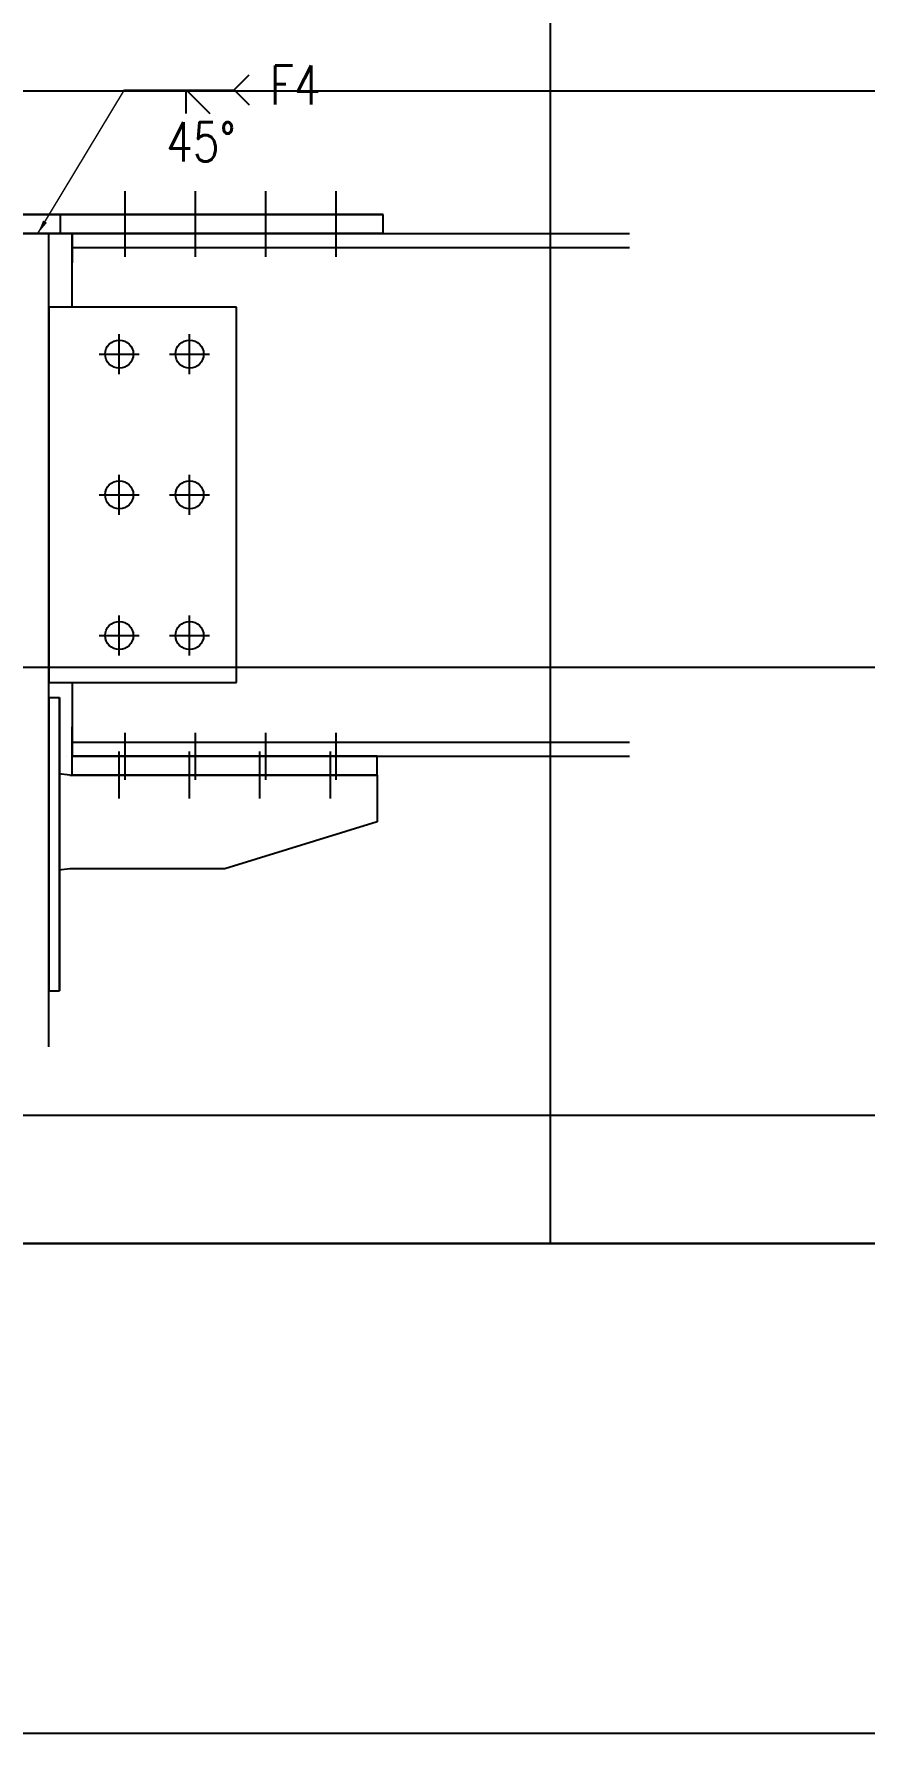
# Model space of a CAD drawing. Extents: x -668440 to 1010955, y -1678500 to 210463.
# Drawn here: x 433134 to 452205, y -148500 to -109444 of the extents above; entities that cross this region are included whole.
import ezdxf

# ---------------------------------------------------------------- set-up
doc = ezdxf.new("R2010")
doc.units = 0
doc.header["$MEASUREMENT"] = 0
doc.layers.get('0').update_dxf_attribs({"color": 3, "linetype": 'CONTINUOUS'})
doc.layers.get('Defpoints').update_dxf_attribs({"color": 251, "linetype": 'CONTINUOUS'})
doc.layers.add('99_レイアウト枠', color=251, linetype='CONTINUOUS', plot=False)
doc.layers.add('s小梁', color=7, linetype='CONTINUOUS')
doc.layers.add('注記', color=3, linetype='CONTINUOUS')
doc.styles.add('S020', font='simplex.shx', dxfattribs={"width": 0.8, "height": 100, "bigfont": 'extfont2.shx'})
doc.styles.get("Standard").update_dxf_attribs({"font": 'Osaka.ttc'})
doc.dimstyles.new('S20', dxfattribs={"dimtxt": 3, "dimasz": 1, "dimexe": 1, "dimexo": 1, "dimgap": 1, "dimtad": 1, "dimdec": 1, "dimlfac": 20, "dimdsep": 46, "dimtxsty": 'Standard', "dimblk": 'DOT', "dimcen": 0, "dimclrd": 256, "dimclre": 256, "dimclrt": 256, "dimadec": 0, "dimazin": 0, "dimtfac": 1, "dimtdec": 1, "dimtix": 1, "dimtmove": 2, "dimatfit": 2, "dimfxl": 30, "dimtolj": 2, "dimlwd": 5, "dimlwe": 5, "dimarcsym": 2})

# ---------------------------------------------------------------- blocks, each defined once
blk = doc.blocks.new('_DOT')
at = {"color": 0, "linetype": 'ByBlock'}
blk.add_line((-0.5, 0), (-1, 0), dxfattribs=at)
at = {"color": 0, "linetype": 'ByBlock', "const_width": 0.5}
blk.add_lwpolyline([(-0.25, 0, 1), (0.25, 0, 1)], format="xyb", close=True, dxfattribs=at)
blk = doc.blocks.new('ウェブクランプ工法設計指針')
at = {"layer": 'Defpoints'}
blk.add_lwpolyline([(777591.91976, -7200), (809591.91976, -7200), (809591.91976, 13600), (777591.91976, 13600)], close=True, dxfattribs=at)
at = {"layer": '注記'}
for p, q in [((798777.29252, -3465.7511, 42.693), (798832.2207, -3410.82292, 42.693)), ((798602.54211, -3551.98094, 42.693), (798602.54211, -3465.7511, 42.693)), ((798602.54211, -3465.7511, 42.693), (798688.77195, -3551.98094, 42.693)), ((798777.29252, -3465.7511, 42.693), (798832.2207, -3520.67928, 42.693)), ((798380.32276, -4005.57048, -345.8133), (798380.32276, -3834.79848, -345.8133)), ((798380.32276, -4005.57048, -345.8133), (798380.32276, -3834.79848, -345.8133)), ((798380.32276, -4005.57048, -934.9767), (798380.32276, -3834.79848, -934.9767)), ((798380.32276, -4005.57048, -934.9767), (798380.32276, -3834.79848, -934.9767)), ((798636.48076, -4005.57048, -345.8133), (798636.48076, -3834.79848, -345.8133)), ((798636.48076, -4005.57048, -345.8133), (798636.48076, -3834.79848, -345.8133)), ((798636.48076, -4005.57048, -934.9767), (798636.48076, -3834.79848, -934.9767)), ((798636.48076, -4005.57048, -934.9767), (798636.48076, -3834.79848, -934.9767)), ((798892.63876, -4005.57048, -345.8133), (798892.63876, -3834.79848, -345.8133)), ((798892.63876, -4005.57048, -345.8133), (798892.63876, -3834.79848, -345.8133)), ((798892.63876, -4005.57048, -934.9767), (798892.63876, -3834.79848, -934.9767)), ((798892.63876, -4005.57048, -934.9767), (798892.63876, -3834.79848, -934.9767)), ((799148.79676, -4005.57048, -345.8133), (799148.79676, -3834.79848, -345.8133)), ((799148.79676, -4005.57048, -345.8133), (799148.79676, -3834.79848, -345.8133)), ((799148.79676, -4005.57048, -934.9767), (799148.79676, -3834.79848, -934.9767)), ((799148.79676, -4005.57048, -934.9767), (799148.79676, -3834.79848, -934.9767)), ((796395.09826, -3920.18448, 42.693), (798145.51126, -3920.18448, 42.693)), ((798145.51126, -3920.18448, -1323.483), (796395.09826, -3920.18448, -1323.483)), ((798145.51126, -3920.18448, 42.693), (799319.56876, -3920.18448, -213.465)), ((799319.56876, -3920.18448, -1067.325), (798145.51126, -3920.18448, -1323.483)), ((798145.51126, -3988.49328, 42.693), (798145.51126, -3920.18448, 42.693)), ((798145.51126, -3988.49328, -1323.483), (798145.51126, -3920.18448, -1323.483)), ((798380.32276, -4073.87928, -345.8133), (798380.32276, -3903.10728, -345.8133)), ((798380.32276, -4073.87928, -345.8133), (798380.32276, -3903.10728, -345.8133)), ((798380.32276, -4073.87928, -934.9767), (798380.32276, -3903.10728, -934.9767)), ((798380.32276, -4073.87928, -934.9767), (798380.32276, -3903.10728, -934.9767)), ((798636.48076, -4073.87928, -345.8133), (798636.48076, -3903.10728, -345.8133)), ((798636.48076, -4073.87928, -345.8133), (798636.48076, -3903.10728, -345.8133)), ((798636.48076, -4073.87928, -934.9767), (798636.48076, -3903.10728, -934.9767)), ((798636.48076, -4073.87928, -934.9767), (798636.48076, -3903.10728, -934.9767)), ((798892.63876, -4073.87928, -345.8133), (798892.63876, -3903.10728, -345.8133)), ((798892.63876, -4073.87928, -345.8133), (798892.63876, -3903.10728, -345.8133)), ((798892.63876, -4073.87928, -934.9767), (798892.63876, -3903.10728, -934.9767)), ((798892.63876, -4073.87928, -934.9767), (798892.63876, -3903.10728, -934.9767)), ((799148.79676, -4073.87928, -345.8133), (799148.79676, -3903.10728, -345.8133)), ((799148.79676, -4073.87928, -345.8133), (799148.79676, -3903.10728, -345.8133)), ((799148.79676, -4073.87928, -934.9767), (799148.79676, -3903.10728, -934.9767)), ((799148.79676, -4073.87928, -934.9767), (799148.79676, -3903.10728, -934.9767)), ((799319.56876, -3920.18448, -213.465), (799319.56876, -3920.18448, -1067.325)), ((799319.56876, -3988.49328, -213.465), (799319.56876, -3920.18448, -213.465)), ((799319.56876, -3988.49328, -1067.325), (799319.56876, -3920.18448, -1067.325)), ((796395.09826, -3988.49328, 42.693), (798145.51126, -3988.49328, 42.693)), ((796395.09826, -3988.49328, -1323.483), (798145.51126, -3988.49328, -1323.483)), ((796395.09826, -3988.49328, 42.693), (798145.51126, -3988.49328, 42.693)), ((798145.51126, -3988.49328, -1323.483), (796395.09826, -3988.49328, -1323.483)), ((798102.81826, -6951.31484, -1280.79), (798102.81826, -3988.49328, -1280.79)), ((798102.81826, -6951.31484), (798102.81826, -3988.49328)), ((798145.51126, -3988.49328, 42.693), (798145.51126, -3988.49328, -1323.483)), ((798145.51126, -3988.49328, 42.693), (799319.56876, -3988.49328, -213.465)), ((799319.56876, -3988.49328, -1067.325), (798145.51126, -3988.49328, -1323.483)), ((798188.20426, -3988.49328, -1065.19035), (798188.20426, -4039.72488, -1065.19035)), ((798188.20426, -3988.49328, -215.59965), (798188.20426, -3988.49328, -1065.19035)), ((798188.20426, -4039.72488, -215.59965), (798188.20426, -3988.49328, -215.59965)), ((798188.20426, -3988.49328, -215.59965), (800216.12176, -3988.49328, -215.59965)), ((798188.20426, -3988.49328, -1065.19035), (800216.12176, -3988.49328, -1065.19035)), ((799319.56876, -3988.49328, -213.465), (799319.56876, -3988.49328, -1067.325)), ((798188.20426, -4039.72488, -712.9731), (798188.20426, -4047.16059, -685.22265)), ((798188.20426, -4039.72488, -1065.19035), (798188.20426, -4039.72488, -712.9731)), ((798188.20426, -4039.72488, -567.8169), (798188.20426, -4039.72488, -215.59965)), ((798188.20426, -4039.72488, -567.8169), (798188.20426, -4039.72488, -567.8169)), ((798188.20426, -4047.16059, -595.56735), (798188.20426, -4039.72488, -567.8169)), ((798188.20426, -4039.72488, -215.59965), (800216.12176, -4039.72488, -215.59965)), ((798188.20426, -4039.72488, -1065.19035), (800216.12176, -4039.72488, -1065.19035)), ((798188.20426, -4047.16059, -685.22265), (798188.20426, -4067.47533, -664.90791)), ((798188.20426, -4067.47533, -615.88209), (798188.20426, -4047.16059, -595.56735)), ((798188.20426, -4067.47533, -664.90791), (798188.20426, -4095.22578, -657.4722)), ((798188.20426, -4095.22578, -623.3178), (798188.20426, -4067.47533, -615.88209)), ((798188.20426, -4095.22578, -657.4722), (798188.20426, -4095.22578, -657.4722)), ((798188.20426, -4257.45918, -657.4722), (798188.20426, -4095.22578, -623.3178)), ((798102.81826, -4257.45918, -623.3178), (798102.81826, -5623.63518, -623.3178)), ((798102.81826, -4257.45918, -572.0862), (798102.81826, -5623.63518, -572.0862)), ((798785.90626, -4257.45918, -623.3178), (798102.81826, -4257.45918, -623.3178)), ((798785.90626, -4257.45918, -572.0862), (798102.81826, -4257.45918, -572.0862)), ((798102.81826, -4257.45918, -623.3178), (798102.81826, -4257.45918, -572.0862)), ((798785.90626, -5623.63518, -623.3178), (798785.90626, -4257.45918, -623.3178)), ((798785.90626, -5623.63518, -572.0862), (798785.90626, -4257.45918, -572.0862)), ((798785.90626, -4257.45918, -623.3178), (798785.90626, -4257.45918, -572.0862)), ((798358.97626, -4500.80928, -657.4722), (798358.97626, -4355.65308, -657.4722)), ((798615.13426, -4500.80928, -708.7038), (798615.13426, -4355.65308, -708.7038)), ((798286.39816, -4428.23118, -657.4722), (798431.55436, -4428.23118, -657.4722)), ((798358.97626, -4428.23118, -708.7038), (798358.97626, -4428.23118, -537.9318)), ((798358.97626, -4428.23118, -708.7038), (798358.97626, -4428.23118, -537.9318)), ((798358.97626, -4428.23118, -657.4722), (798358.97626, -4428.23118, -486.7002)), ((798358.97626, -4428.23118, -657.4722), (798358.97626, -4428.23118, -486.7002)), ((798542.55616, -4428.23118, -708.7038), (798687.71236, -4428.23118, -708.7038)), ((798615.13426, -4428.23118, -708.7038), (798615.13426, -4428.23118, -537.9318)), ((798615.13426, -4428.23118, -708.7038), (798615.13426, -4428.23118, -537.9318)), ((798615.13426, -4428.23118, -657.4722), (798615.13426, -4428.23118, -486.7002)), ((798615.13426, -4428.23118, -657.4722), (798615.13426, -4428.23118, -486.7002)), ((798358.97626, -5013.12528, -657.4722), (798358.97626, -4867.96908, -657.4722)), ((798615.13426, -5013.12528, -708.7038), (798615.13426, -4867.96908, -708.7038)), ((798286.39816, -4940.54718, -657.4722), (798431.55436, -4940.54718, -657.4722)), ((798358.97626, -4940.54718, -708.7038), (798358.97626, -4940.54718, -537.9318)), ((798358.97626, -4940.54718, -708.7038), (798358.97626, -4940.54718, -537.9318)), ((798358.97626, -4940.54718, -657.4722), (798358.97626, -4940.54718, -486.7002)), ((798358.97626, -4940.54718, -657.4722), (798358.97626, -4940.54718, -486.7002)), ((798542.55616, -4940.54718, -708.7038), (798687.71236, -4940.54718, -708.7038)), ((798615.13426, -4940.54718, -708.7038), (798615.13426, -4940.54718, -537.9318)), ((798615.13426, -4940.54718, -708.7038), (798615.13426, -4940.54718, -537.9318)), ((798615.13426, -4940.54718, -657.4722), (798615.13426, -4940.54718, -486.7002)), ((798615.13426, -4940.54718, -657.4722), (798615.13426, -4940.54718, -486.7002)), ((798358.97626, -5525.44128, -657.4722), (798358.97626, -5380.28508, -657.4722)), ((798615.13426, -5525.44128, -657.4722), (798615.13426, -5380.28508, -657.4722)), ((798286.39816, -5452.86318, -657.4722), (798431.55436, -5452.86318, -657.4722)), ((798358.97626, -5452.86318, -708.7038), (798358.97626, -5452.86318, -537.9318)), ((798358.97626, -5452.86318, -708.7038), (798358.97626, -5452.86318, -537.9318)), ((798358.97626, -5452.86318, -657.4722), (798358.97626, -5452.86318, -486.7002)), ((798358.97626, -5452.86318, -657.4722), (798358.97626, -5452.86318, -486.7002)), ((798542.55616, -5452.86318, -657.4722), (798687.71236, -5452.86318, -657.4722)), ((798615.13426, -5452.86318, -708.7038), (798615.13426, -5452.86318, -537.9318)), ((798615.13426, -5452.86318, -708.7038), (798615.13426, -5452.86318, -537.9318)), ((798615.13426, -5452.86318, -657.4722), (798615.13426, -5452.86318, -486.7002)), ((798615.13426, -5452.86318, -657.4722), (798615.13426, -5452.86318, -486.7002)), ((798102.81826, -5623.63518, -623.3178), (798102.81826, -5623.63518, -572.0862)), ((798102.81826, -5623.63518, -623.3178), (798785.90626, -5623.63518, -623.3178)), ((798102.81826, -5623.63518, -572.0862), (798785.90626, -5623.63518, -572.0862)), ((798188.20426, -5623.63518, -572.0862), (798188.20426, -5785.86858, -657.4722)), ((798785.90626, -5623.63518, -623.3178), (798785.90626, -5623.63518, -572.0862)), ((798102.81826, -6746.46108, -72.5781), (798102.81826, -5679.13608, -72.5781)), ((798102.81826, -5679.13608, -72.5781), (798141.24196, -5679.13608, -72.5781)), ((798102.81826, -5679.13608, -72.5781), (798102.81826, -5679.13608, -1208.2119)), ((798102.81826, -5679.13608, -1208.2119), (798141.24196, -5679.13608, -1208.2119)), ((798102.81826, -5679.13608, -1208.2119), (798102.81826, -6746.46108, -1208.2119)), ((798141.24196, -6746.46108, -72.5781), (798141.24196, -5679.13608, -72.5781)), ((798141.24196, -5679.13608, -72.5781), (798141.24196, -5679.13608, -1208.2119)), ((798141.24196, -5679.13608, -1208.2119), (798141.24196, -6746.46108, -1208.2119)), ((798188.20426, -5785.86858, -623.3178), (798188.20426, -5785.86858, -623.3178)), ((798188.20426, -5813.61903, -615.88209), (798188.20426, -5785.86858, -623.3178)), ((798188.20426, -5785.86858, -657.4722), (798188.20426, -5813.61903, -664.90791)), ((798188.20426, -5833.93377, -595.56735), (798188.20426, -5813.61903, -615.88209)), ((798188.20426, -5813.61903, -664.90791), (798188.20426, -5833.93377, -685.22265)), ((798380.32276, -5977.98708, -345.8133), (798380.32276, -5807.21508, -345.8133)), ((798380.32276, -5977.98708, -345.8133), (798380.32276, -5807.21508, -345.8133)), ((798380.32276, -5977.98708, -934.9767), (798380.32276, -5807.21508, -934.9767)), ((798380.32276, -5977.98708, -934.9767), (798380.32276, -5807.21508, -934.9767)), ((798636.48076, -5977.98708, -345.8133), (798636.48076, -5807.21508, -345.8133)), ((798636.48076, -5977.98708, -345.8133), (798636.48076, -5807.21508, -345.8133)), ((798636.48076, -5977.98708, -934.9767), (798636.48076, -5807.21508, -934.9767)), ((798636.48076, -5977.98708, -934.9767), (798636.48076, -5807.21508, -934.9767)), ((798892.63876, -5977.98708, -345.8133), (798892.63876, -5807.21508, -345.8133)), ((798892.63876, -5977.98708, -345.8133), (798892.63876, -5807.21508, -345.8133)), ((798892.63876, -5977.98708, -934.9767), (798892.63876, -5807.21508, -934.9767)), ((798892.63876, -5977.98708, -934.9767), (798892.63876, -5807.21508, -934.9767)), ((799148.79676, -5977.98708, -345.8133), (799148.79676, -5807.21508, -345.8133)), ((799148.79676, -5977.98708, -345.8133), (799148.79676, -5807.21508, -345.8133)), ((799148.79676, -5977.98708, -934.9767), (799148.79676, -5807.21508, -934.9767)), ((799148.79676, -5977.98708, -934.9767), (799148.79676, -5807.21508, -934.9767)), ((798188.20426, -5841.36948, -567.8169), (798188.20426, -5833.93377, -595.56735)), ((798188.20426, -5833.93377, -685.22265), (798188.20426, -5841.36948, -712.9731)), ((798188.20426, -5841.36948, -215.59965), (798188.20426, -5841.36948, -567.8169)), ((798188.20426, -5892.60108, -215.59965), (798188.20426, -5841.36948, -215.59965)), ((798188.20426, -5841.36948, -1065.19035), (798188.20426, -5892.60108, -1065.19035)), ((798188.20426, -5841.36948, -712.9731), (798188.20426, -5841.36948, -1065.19035)), ((798188.20426, -5841.36948, -215.59965), (800216.12176, -5841.36948, -215.59965)), ((798188.20426, -5841.36948, -1065.19035), (800216.12176, -5841.36948, -1065.19035)), ((798358.97626, -6046.29588, -345.8133), (798358.97626, -5875.52388, -345.8133)), ((798358.97626, -6046.29588, -345.8133), (798358.97626, -5875.52388, -345.8133)), ((798358.97626, -6046.29588, -934.9767), (798358.97626, -5875.52388, -934.9767)), ((798358.97626, -6046.29588, -934.9767), (798358.97626, -5875.52388, -934.9767)), ((798615.13426, -6046.29588, -345.8133), (798615.13426, -5875.52388, -345.8133)), ((798615.13426, -6046.29588, -345.8133), (798615.13426, -5875.52388, -345.8133)), ((798615.13426, -6046.29588, -934.9767), (798615.13426, -5875.52388, -934.9767)), ((798615.13426, -6046.29588, -934.9767), (798615.13426, -5875.52388, -934.9767)), ((798871.29226, -6046.29588, -345.8133), (798871.29226, -5875.52388, -345.8133)), ((798871.29226, -6046.29588, -345.8133), (798871.29226, -5875.52388, -345.8133)), ((798871.29226, -6046.29588, -934.9767), (798871.29226, -5875.52388, -934.9767)), ((798871.29226, -6046.29588, -934.9767), (798871.29226, -5875.52388, -934.9767)), ((799127.45026, -6046.29588, -345.8133), (799127.45026, -5875.52388, -345.8133)), ((799127.45026, -6046.29588, -345.8133), (799127.45026, -5875.52388, -345.8133)), ((799127.45026, -6046.29588, -934.9767), (799127.45026, -5875.52388, -934.9767)), ((799127.45026, -6046.29588, -934.9767), (799127.45026, -5875.52388, -934.9767)), ((798166.85776, -5892.60108, -1065.19035), (798166.85776, -5892.60108, -215.59965)), ((798188.20426, -5960.90988, -226.2729), (798188.20426, -5892.60108, -226.2729)), ((798188.20426, -5960.90988, -623.3178), (798188.20426, -5892.60108, -623.3178)), ((798188.20426, -5892.60108, -226.2729), (798188.20426, -5892.60108, -623.3178)), ((798188.20426, -5960.90988, -623.3178), (798188.20426, -5892.60108, -623.3178)), ((798188.20426, -5892.60108, -623.3178), (799298.22226, -5892.60108, -623.3178)), ((798188.20426, -5960.90988, -226.2729), (798188.20426, -5892.60108, -226.2729)), ((799298.22226, -5892.60108, -226.2729), (798188.20426, -5892.60108, -226.2729)), ((798188.20426, -5960.90988, -1054.5171), (798188.20426, -5892.60108, -1054.5171)), ((798188.20426, -5960.90988, -657.4722), (798188.20426, -5892.60108, -657.4722)), ((798188.20426, -5892.60108, -1054.5171), (798188.20426, -5892.60108, -657.4722)), ((798188.20426, -5960.90988, -657.4722), (798188.20426, -5892.60108, -657.4722)), ((798188.20426, -5892.60108, -657.4722), (799298.22226, -5892.60108, -657.4722)), ((798188.20426, -5960.90988, -1054.5171), (798188.20426, -5892.60108, -1054.5171)), ((799298.22226, -5892.60108, -1054.5171), (798188.20426, -5892.60108, -1054.5171)), ((798188.20426, -5892.60108, -1065.19035), (800216.12176, -5892.60108, -1065.19035)), ((798188.20426, -5892.60108, -215.59965), (800216.12176, -5892.60108, -215.59965)), ((799298.22226, -5960.90988, -623.3178), (799298.22226, -5892.60108, -623.3178)), ((799298.22226, -5960.90988, -623.3178), (799298.22226, -5892.60108, -623.3178)), ((799298.22226, -5960.90988, -226.2729), (799298.22226, -5892.60108, -226.2729)), ((799298.22226, -5892.60108, -623.3178), (799298.22226, -5892.60108, -226.2729)), ((799298.22226, -5960.90988, -226.2729), (799298.22226, -5892.60108, -226.2729)), ((799298.22226, -5960.90988, -657.4722), (799298.22226, -5892.60108, -657.4722)), ((799298.22226, -5960.90988, -657.4722), (799298.22226, -5892.60108, -657.4722)), ((799298.22226, -5960.90988, -1054.5171), (799298.22226, -5892.60108, -1054.5171)), ((799298.22226, -5892.60108, -657.4722), (799298.22226, -5892.60108, -1054.5171)), ((799298.22226, -5960.90988, -1054.5171), (799298.22226, -5892.60108, -1054.5171)), ((798179.66566, -5960.90988, -580.6248), (798138.89997, -5956.21841, -580.6248)), ((798179.66566, -5960.90988, -512.316), (798138.89997, -5956.21841, -512.316)), ((798179.66566, -5960.90988, -700.1652), (798138.89997, -5956.21841, -700.1652)), ((798179.66566, -5960.90988, -768.474), (798138.89997, -5956.21841, -768.474)), ((798179.66566, -5960.90988, -580.6248), (798179.66566, -5960.90988, -512.316)), ((798179.66566, -5960.90988, -580.6248), (799298.22226, -5960.90988, -580.6248)), ((798179.66566, -5960.90988, -580.6248), (798179.66566, -5960.90988, -512.316)), ((798179.66566, -5960.90988, -512.316), (799298.22226, -5960.90988, -512.316)), ((798179.66566, -5960.90988, -700.1652), (798179.66566, -5960.90988, -768.474)), ((798179.66566, -5960.90988, -700.1652), (799298.22226, -5960.90988, -700.1652)), ((798179.66566, -5960.90988, -700.1652), (798179.66566, -5960.90988, -768.474)), ((798179.66566, -5960.90988, -768.474), (799298.22226, -5960.90988, -768.474)), ((798188.20426, -5960.90988, -226.2729), (798188.20426, -5960.90988, -623.3178)), ((798188.20426, -5960.90988, -623.3178), (799298.22226, -5960.90988, -623.3178)), ((799298.22226, -5960.90988, -226.2729), (798188.20426, -5960.90988, -226.2729)), ((798188.20426, -5960.90988, -1054.5171), (798188.20426, -5960.90988, -657.4722)), ((798188.20426, -5960.90988, -657.4722), (799298.22226, -5960.90988, -657.4722)), ((799298.22226, -5960.90988, -1054.5171), (798188.20426, -5960.90988, -1054.5171)), ((799298.22226, -5960.90988, -580.6248), (799298.22226, -5960.90988, -512.316)), ((799298.22226, -5960.90988, -580.6248), (799298.22226, -6131.68188, -580.6248)), ((799298.22226, -5960.90988, -580.6248), (799298.22226, -5960.90988, -512.316)), ((799298.22226, -5960.90988, -512.316), (799298.22226, -6131.68188, -512.316)), ((799298.22226, -5960.90988, -623.3178), (799298.22226, -5960.90988, -226.2729)), ((799298.22226, -5960.90988, -700.1652), (799298.22226, -5960.90988, -768.474)), ((799298.22226, -5960.90988, -700.1652), (799298.22226, -6131.68188, -700.1652)), ((799298.22226, -5960.90988, -700.1652), (799298.22226, -5960.90988, -768.474)), ((799298.22226, -5960.90988, -768.474), (799298.22226, -6131.68188, -768.474)), ((799298.22226, -5960.90988, -657.4722), (799298.22226, -5960.90988, -1054.5171)), ((799298.22226, -6131.68188, -580.6248), (798743.21326, -6302.45388, -580.6248)), ((799298.22226, -6131.68188, -512.316), (798743.21326, -6302.45388, -512.316)), ((799298.22226, -6131.68188, -700.1652), (798743.21326, -6302.45388, -700.1652)), ((799298.22226, -6131.68188, -768.474), (798743.21326, -6302.45388, -768.474)), ((799298.22226, -6131.68188, -580.6248), (799298.22226, -6131.68188, -512.316)), ((799298.22226, -6131.68188, -580.6248), (799298.22226, -6131.68188, -512.316)), ((799298.22226, -6131.68188, -700.1652), (799298.22226, -6131.68188, -768.474)), ((799298.22226, -6131.68188, -700.1652), (799298.22226, -6131.68188, -768.474)), ((798179.66566, -6302.45388, -580.6248), (798138.89997, -6307.14535, -580.6248)), ((798179.66566, -6302.45388, -512.316), (798138.89997, -6307.14535, -512.316)), ((798179.66566, -6302.45388, -700.1652), (798138.89997, -6307.14535, -700.1652)), ((798179.66566, -6302.45388, -768.474), (798138.89997, -6307.14535, -768.474)), ((798179.66566, -6302.45388, -580.6248), (798179.66566, -6302.45388, -512.316)), ((798743.21326, -6302.45388, -580.6248), (798179.66566, -6302.45388, -580.6248)), ((798179.66566, -6302.45388, -580.6248), (798179.66566, -6302.45388, -512.316)), ((798743.21326, -6302.45388, -512.316), (798179.66566, -6302.45388, -512.316)), ((798179.66566, -6302.45388, -700.1652), (798179.66566, -6302.45388, -768.474)), ((798743.21326, -6302.45388, -700.1652), (798179.66566, -6302.45388, -700.1652)), ((798179.66566, -6302.45388, -700.1652), (798179.66566, -6302.45388, -768.474)), ((798743.21326, -6302.45388, -768.474), (798179.66566, -6302.45388, -768.474)), ((798743.21326, -6302.45388, -580.6248), (798743.21326, -6302.45388, -512.316)), ((798743.21326, -6302.45388, -580.6248), (798743.21326, -6302.45388, -512.316)), ((798743.21326, -6302.45388, -700.1652), (798743.21326, -6302.45388, -768.474)), ((798743.21326, -6302.45388, -700.1652), (798743.21326, -6302.45388, -768.474)), ((798102.81826, -6746.46108, -1208.2119), (798102.81826, -6746.46108, -72.5781)), ((798102.81826, -6746.46108, -72.5781), (798141.24196, -6746.46108, -72.5781)), ((798102.81826, -6746.46108, -1208.2119), (798141.24196, -6746.46108, -1208.2119)), ((798141.24196, -6746.46108, -1208.2119), (798141.24196, -6746.46108, -72.5781))]:
    blk.add_line(p, q, dxfattribs=at)
at = {"layer": '注記', "extrusion": (-6.12323e-17, 1, 3.7494e-33)}
for centre in [(-798380.32276, -345.8133, -3920.18448), (-798380.32276, -345.8133, -3920.18448), (-798380.32276, -345.8133, -3920.18448), (-798380.32276, -345.8133, -3920.18448), (-798380.32276, -934.9767, -3920.18448), (-798380.32276, -934.9767, -3920.18448), (-798380.32276, -934.9767, -3920.18448), (-798380.32276, -934.9767, -3920.18448), (-798636.48076, -345.8133, -3920.18448), (-798636.48076, -345.8133, -3920.18448), (-798636.48076, -345.8133, -3920.18448), (-798636.48076, -345.8133, -3920.18448), (-798636.48076, -934.9767, -3920.18448), (-798636.48076, -934.9767, -3920.18448), (-798636.48076, -934.9767, -3920.18448), (-798636.48076, -934.9767, -3920.18448), (-798892.63876, -345.8133, -3920.18448), (-798892.63876, -345.8133, -3920.18448), (-798892.63876, -345.8133, -3920.18448), (-798892.63876, -345.8133, -3920.18448), (-798892.63876, -934.9767, -3920.18448), (-798892.63876, -934.9767, -3920.18448), (-798892.63876, -934.9767, -3920.18448), (-798892.63876, -934.9767, -3920.18448), (-799148.79676, -345.8133, -3920.18448), (-799148.79676, -345.8133, -3920.18448), (-799148.79676, -345.8133, -3920.18448), (-799148.79676, -345.8133, -3920.18448), (-799148.79676, -934.9767, -3920.18448), (-799148.79676, -934.9767, -3920.18448), (-799148.79676, -934.9767, -3920.18448), (-799148.79676, -934.9767, -3920.18448), (-798380.32276, -345.8133, -3988.49328), (-798380.32276, -345.8133, -3988.49328), (-798380.32276, -345.8133, -3988.49328), (-798380.32276, -345.8133, -3988.49328), (-798380.32276, -934.9767, -3988.49328), (-798380.32276, -934.9767, -3988.49328), (-798380.32276, -934.9767, -3988.49328), (-798380.32276, -934.9767, -3988.49328), (-798636.48076, -345.8133, -3988.49328), (-798636.48076, -345.8133, -3988.49328), (-798636.48076, -345.8133, -3988.49328), (-798636.48076, -345.8133, -3988.49328), (-798636.48076, -934.9767, -3988.49328), (-798636.48076, -934.9767, -3988.49328), (-798636.48076, -934.9767, -3988.49328), (-798636.48076, -934.9767, -3988.49328), (-798892.63876, -345.8133, -3988.49328), (-798892.63876, -345.8133, -3988.49328), (-798892.63876, -345.8133, -3988.49328), (-798892.63876, -345.8133, -3988.49328), (-798892.63876, -934.9767, -3988.49328), (-798892.63876, -934.9767, -3988.49328), (-798892.63876, -934.9767, -3988.49328), (-798892.63876, -934.9767, -3988.49328), (-799148.79676, -345.8133, -3988.49328), (-799148.79676, -345.8133, -3988.49328), (-799148.79676, -345.8133, -3988.49328), (-799148.79676, -345.8133, -3988.49328), (-799148.79676, -934.9767, -3988.49328), (-799148.79676, -934.9767, -3988.49328), (-799148.79676, -934.9767, -3988.49328), (-799148.79676, -934.9767, -3988.49328), (-798358.97626, -345.8133, -5892.60108), (-798358.97626, -345.8133, -5892.60108), (-798358.97626, -345.8133, -5892.60108), (-798358.97626, -345.8133, -5892.60108), (-798358.97626, -934.9767, -5892.60108), (-798358.97626, -934.9767, -5892.60108), (-798358.97626, -934.9767, -5892.60108), (-798358.97626, -934.9767, -5892.60108), (-798615.13426, -345.8133, -5892.60108), (-798615.13426, -345.8133, -5892.60108), (-798615.13426, -345.8133, -5892.60108), (-798615.13426, -345.8133, -5892.60108), (-798615.13426, -934.9767, -5892.60108), (-798615.13426, -934.9767, -5892.60108), (-798615.13426, -934.9767, -5892.60108), (-798615.13426, -934.9767, -5892.60108), (-798871.29226, -345.8133, -5892.60108), (-798871.29226, -345.8133, -5892.60108), (-798871.29226, -345.8133, -5892.60108), (-798871.29226, -345.8133, -5892.60108), (-798871.29226, -934.9767, -5892.60108), (-798871.29226, -934.9767, -5892.60108), (-798871.29226, -934.9767, -5892.60108), (-798871.29226, -934.9767, -5892.60108), (-799127.45026, -345.8133, -5892.60108), (-799127.45026, -345.8133, -5892.60108), (-799127.45026, -345.8133, -5892.60108), (-799127.45026, -345.8133, -5892.60108), (-799127.45026, -934.9767, -5892.60108), (-799127.45026, -934.9767, -5892.60108), (-799127.45026, -934.9767, -5892.60108), (-799127.45026, -934.9767, -5892.60108), (-798358.97626, -345.8133, -5960.90988), (-798358.97626, -345.8133, -5960.90988), (-798358.97626, -345.8133, -5960.90988), (-798358.97626, -345.8133, -5960.90988), (-798358.97626, -934.9767, -5960.90988), (-798358.97626, -934.9767, -5960.90988), (-798358.97626, -934.9767, -5960.90988), (-798358.97626, -934.9767, -5960.90988), (-798615.13426, -345.8133, -5960.90988), (-798615.13426, -345.8133, -5960.90988), (-798615.13426, -345.8133, -5960.90988), (-798615.13426, -345.8133, -5960.90988), (-798615.13426, -934.9767, -5960.90988), (-798615.13426, -934.9767, -5960.90988), (-798615.13426, -934.9767, -5960.90988), (-798615.13426, -934.9767, -5960.90988), (-798871.29226, -345.8133, -5960.90988), (-798871.29226, -345.8133, -5960.90988), (-798871.29226, -345.8133, -5960.90988), (-798871.29226, -345.8133, -5960.90988), (-798871.29226, -934.9767, -5960.90988), (-798871.29226, -934.9767, -5960.90988), (-798871.29226, -934.9767, -5960.90988), (-798871.29226, -934.9767, -5960.90988), (-799127.45026, -345.8133, -5960.90988), (-799127.45026, -345.8133, -5960.90988), (-799127.45026, -345.8133, -5960.90988), (-799127.45026, -345.8133, -5960.90988), (-799127.45026, -934.9767, -5960.90988), (-799127.45026, -934.9767, -5960.90988), (-799127.45026, -934.9767, -5960.90988), (-799127.45026, -934.9767, -5960.90988)]:
    blk.add_circle(centre, 51.2316, dxfattribs=at)
at = {"layer": '注記'}
for centre in [(798358.97626, -4428.23118, -623.3178), (798358.97626, -4428.23118, -623.3178), (798358.97626, -4428.23118, -623.3178), (798358.97626, -4428.23118, -623.3178), (798358.97626, -4428.23118, -572.0862), (798358.97626, -4428.23118, -572.0862), (798358.97626, -4428.23118, -572.0862), (798358.97626, -4428.23118, -572.0862), (798615.13426, -4428.23118, -623.3178), (798615.13426, -4428.23118, -623.3178), (798615.13426, -4428.23118, -623.3178), (798615.13426, -4428.23118, -623.3178), (798615.13426, -4428.23118, -572.0862), (798615.13426, -4428.23118, -572.0862), (798615.13426, -4428.23118, -572.0862), (798615.13426, -4428.23118, -572.0862), (798358.97626, -4940.54718, -623.3178), (798358.97626, -4940.54718, -623.3178), (798358.97626, -4940.54718, -623.3178), (798358.97626, -4940.54718, -623.3178), (798358.97626, -4940.54718, -572.0862), (798358.97626, -4940.54718, -572.0862), (798358.97626, -4940.54718, -572.0862), (798358.97626, -4940.54718, -572.0862), (798615.13426, -4940.54718, -623.3178), (798615.13426, -4940.54718, -623.3178), (798615.13426, -4940.54718, -623.3178), (798615.13426, -4940.54718, -623.3178), (798615.13426, -4940.54718, -572.0862), (798615.13426, -4940.54718, -572.0862), (798615.13426, -4940.54718, -572.0862), (798615.13426, -4940.54718, -572.0862), (798358.97626, -5452.86318, -623.3178), (798358.97626, -5452.86318, -623.3178), (798358.97626, -5452.86318, -623.3178), (798358.97626, -5452.86318, -623.3178), (798358.97626, -5452.86318, -572.0862), (798358.97626, -5452.86318, -572.0862), (798358.97626, -5452.86318, -572.0862), (798358.97626, -5452.86318, -572.0862), (798615.13426, -5452.86318, -623.3178), (798615.13426, -5452.86318, -623.3178), (798615.13426, -5452.86318, -623.3178), (798615.13426, -5452.86318, -623.3178), (798615.13426, -5452.86318, -572.0862), (798615.13426, -5452.86318, -572.0862), (798615.13426, -5452.86318, -572.0862), (798615.13426, -5452.86318, -572.0862)]:
    blk.add_circle(centre, 51.2316, dxfattribs=at)
at = {"layer": '注記', "style": 'S020', "width": 0.8}
for s, p in [('F4', (798906.99261, -3519.69724, 12005.2716)), ('45°', (798529.26456, -3726.2651, 42.693))]:
    blk.add_text(s, height=142.31, dxfattribs=at).set_placement(p)
at = {"layer": '注記'}
blk.add_leader([(798063.02489, -3988.49328, 42.693), (798378.42406, -3465.7511, 42.693), (798777.29252, -3465.7511, 42.693)], dimstyle='S20', override={"dimasz": 50, "dimtad": 0}, dxfattribs=at)

msp = doc.modelspace()

# ---------------------------------------------------------------- linework, layer by layer
at = {"layer": '99_レイアウト枠'}
for p, q in [((444999.99995, -137250), (444999.99995, -4750)), ((305000, -110750), (504999.99991, -110750)), ((305000, -124000), (504999.99991, -124000)), ((305000, -137250), (504999.99991, -137250))]:
    msp.add_line(p, q, dxfattribs=at)
for points in [[(300000, -148500), (510000, -148500), (510000, 0), (300000, 0)], [(305000, -4750), (504999.99991, -4750), (504999.99991, -137250), (305000, -137250)]]:
    msp.add_lwpolyline(points, close=True, dxfattribs=at)

# ---------------------------------------------------------------- block references
at = {"layer": 's小梁', "xscale": 6.312500000000052, "yscale": 6.312500000000052, "zscale": 6.312500000000052}
msp.add_blockref('ウェブクランプ工法設計指針', (-4604548.99347, -88850), dxfattribs=at)

doc.saveas('drawing.dxf')
